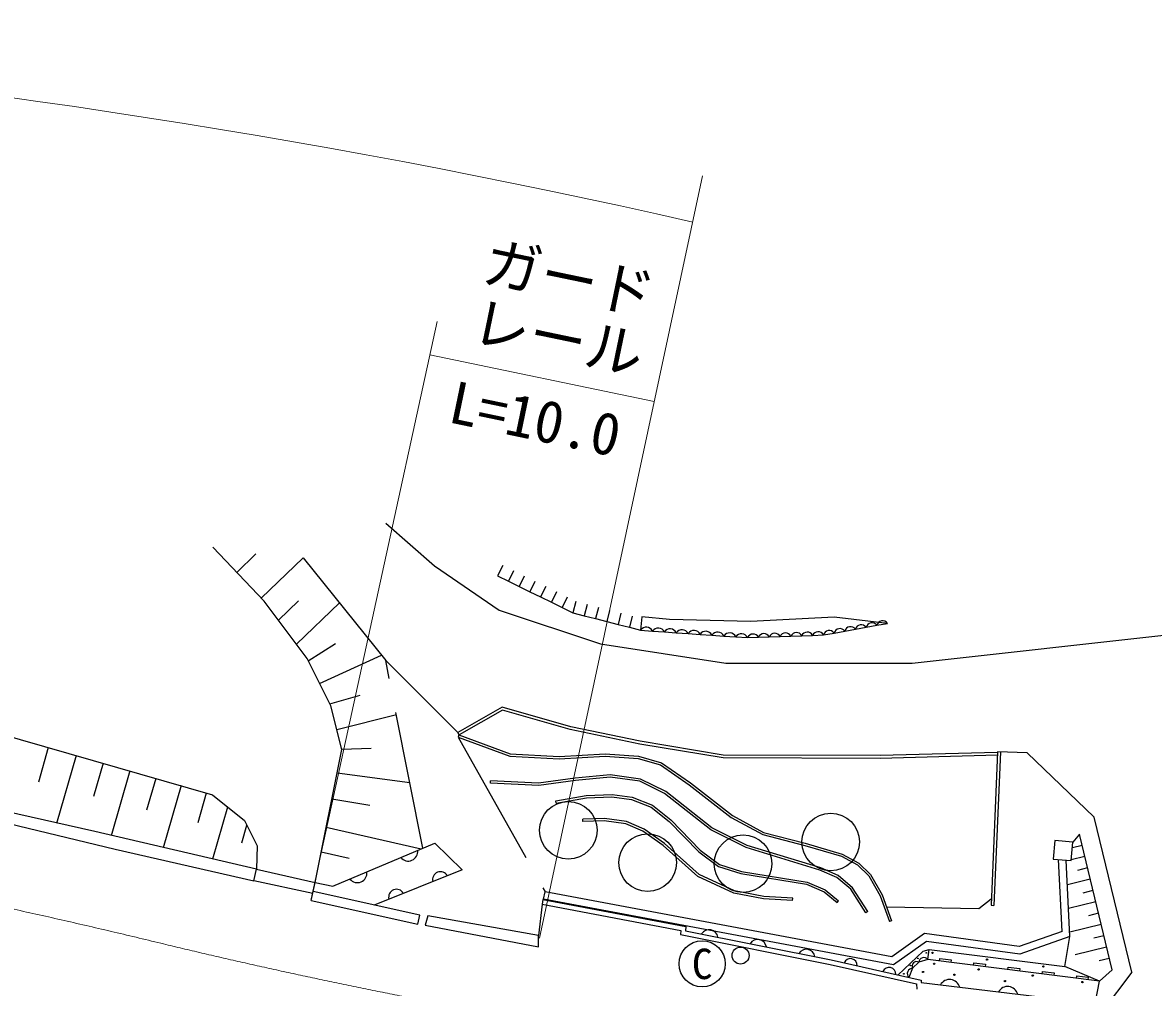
# Model space of a CAD drawing. Units: millimetres, scale not verified. Extents: x 40000 to 680000, y 20000 to 380000.
# Drawn here: x 334884 to 383952, y 299085 to 340939 of the extents above; entities that cross this region are included whole.
import ezdxf
from ezdxf.enums import TextEntityAlignment as Align

# ---------------------------------------------------------------- set-up
doc = ezdxf.new("R2010")
doc.units = ezdxf.units.MM
doc.header["$LTSCALE"] = 1000
doc.linetypes.add('CHAIN', pattern=[18.5, 12, -1.5, 3.5, -1.5])
doc.linetypes.add('DASHED', pattern=[7.5, 6, -1.5])
for name, color, linetype, lineweight in [('M-BGD', 7, 'Continuous', 25), ('M-BGD-EXST', 7, 'Continuous', 25), ('M-BMK', 2, 'CHAIN', 13), ('M-STR-HTXT', 7, 'Continuous', 13)]:
    doc.layers.add(name, color=color, linetype=linetype, lineweight=lineweight)
doc.styles.add('ＭＳ ゴシック', font='')
doc.styles.get('ＭＳ ゴシック').set_extended_font_data('MS Gothic')

msp = doc.modelspace()

# ---------------------------------------------------------------- linework, layer by layer
at = {"layer": 'M-BGD'}
for p, q in [((350644, 319227), (352750, 317366)), ((345011, 317886), (344177, 317089)), ((347063, 317720), (345239, 315977)), ((352750, 317366), (355568, 315451)), ((355717, 317383), (355497, 316934)), ((356184, 317155), (355964, 316706)), ((355497, 316934), (355964, 316706)), ((355964, 316706), (356430, 316477)), ((356650, 316926), (356430, 316477)), ((357117, 316698), (356897, 316249)), ((356430, 316477), (356897, 316249)), ((356897, 316249), (357364, 316021)), ((357583, 316470), (357364, 316021)), ((357364, 316021), (357830, 315792)), ((358050, 316241), (357830, 315792)), ((358517, 316013), (358297, 315564)), ((346862, 315855), (345985, 315017)), ((348631, 315764), (346762, 313978)), ((357830, 315792), (358297, 315564)), ((358297, 315564), (358764, 315335)), ((358888, 315820), (358764, 315335)), ((359378, 315694), (359253, 315209)), ((359868, 315567), (359743, 315083)), ((355568, 315451), (359961, 313990)), ((358764, 315335), (359253, 315209)), ((359253, 315209), (359743, 315083)), ((359743, 315083), (360233, 314957)), ((360358, 315441), (360233, 314957)), ((360848, 315315), (360723, 314831)), ((361338, 315189), (361213, 314705)), ((360233, 314957), (360723, 314831)), ((360723, 314831), (361213, 314705)), ((361213, 314705), (361703, 314579)), ((361703, 314579), (362219, 314543)), ((362219, 314543), (362735, 314507)), ((370097, 314456), (370561, 314540)), ((370561, 314540), (371025, 314624)), ((371025, 314624), (371489, 314708)), ((371489, 314708), (371953, 314792)), ((371953, 314792), (372418, 314876)), ((373479, 313156), (389083, 314886)), ((362735, 314507), (363250, 314472)), ((363250, 314472), (363766, 314436)), ((363766, 314436), (364282, 314400)), ((364282, 314400), (364798, 314364)), ((364798, 314364), (365313, 314328)), ((365313, 314328), (365829, 314292)), ((365829, 314292), (366345, 314257)), ((366345, 314257), (366815, 314273)), ((366815, 314273), (367284, 314290)), ((367284, 314290), (367754, 314306)), ((367754, 314306), (368224, 314323)), ((368224, 314323), (368693, 314340)), ((368693, 314340), (369163, 314356)), ((369163, 314356), (369633, 314373)), ((369633, 314373), (370097, 314456)), ((347281, 313250), (348456, 314004)), ((359961, 313990), (365392, 313149)), ((347770, 312273), (350455, 313490)), ((365392, 313149), (373479, 313156)), ((348217, 311379), (349536, 311768)), ((355693, 311236), (353766, 310141)), ((355709, 311106), (353825, 310036)), ((358676, 310386), (355693, 311236)), ((358647, 310269), (355709, 311106)), ((348516, 310266), (351105, 310917)), ((353825, 310036), (353766, 310141)), ((361662, 309642), (358647, 310269)), ((361684, 309760), (358676, 310386)), ((353819, 310038), (353784, 309944)), ((353784, 309944), (356024, 309111)), ((353819, 310038), (356044, 309210)), ((365277, 309040), (361662, 309642)), ((365287, 309160), (361684, 309760)), ((335999, 309488), (335567, 307984)), ((337202, 309143), (336358, 306200)), ((350011, 309454), (348732, 309411)), ((356044, 309210), (358166, 309102)), ((358166, 309102), (360168, 309211)), ((360168, 309211), (361613, 309118)), ((372094, 309138), (365287, 309160)), ((377192, 309273), (372094, 309138)), ((377187, 309153), (372096, 309018)), ((377194, 309308), (376907, 302645)), ((377314, 309304), (377027, 302640)), ((378472, 309266), (377194, 309308)), ((381387, 306470), (378472, 309266)), ((338379, 308806), (337966, 307366)), ((356024, 309111), (358166, 309002)), ((358166, 309002), (360168, 309111)), ((360168, 309111), (361596, 309019)), ((361596, 309019), (362562, 308740)), ((361613, 309118), (362605, 308831)), ((362562, 308740), (363809, 307873)), ((362605, 308831), (363868, 307953)), ((372096, 309018), (365277, 309040)), ((339531, 308475), (338723, 305658)), ((348533, 308395), (351688, 307977)), ((358859, 308154), (357274, 307948)), ((360383, 308311), (358859, 308154)), ((360381, 308210), (358871, 308054)), ((361666, 308024), (360381, 308210)), ((361696, 308121), (360383, 308311)), ((340658, 308152), (340263, 306774)), ((341761, 307836), (340987, 305139)), ((355182, 307948), (355186, 308048)), ((357278, 307848), (355182, 307948)), ((357274, 307948), (355186, 308048)), ((358871, 308054), (357278, 307848)), ((362738, 307492), (361666, 308024)), ((362792, 307577), (361696, 308121)), ((363809, 307873), (365629, 306456)), ((363868, 307953), (365684, 306540)), ((342498, 306239), (342865, 307520)), ((348307, 307263), (349947, 306987)), ((358020, 307178), (359342, 307408)), ((358037, 307079), (358020, 307178)), ((358037, 307079), (359353, 307308)), ((359342, 307408), (360464, 307456)), ((359353, 307308), (360459, 307356)), ((360459, 307356), (361306, 307239)), ((360464, 307456), (361332, 307336)), ((361306, 307239), (362161, 306904)), ((361332, 307336), (362211, 306991)), ((364745, 305920), (362738, 307492)), ((364798, 306005), (362792, 307577)), ((343135, 304656), (343783, 306914)), ((362161, 306904), (362945, 306281)), ((362211, 306991), (363013, 306355)), ((360131, 306412), (359189, 306384)), ((359192, 306284), (359189, 306384)), ((360126, 306311), (359192, 306284)), ((361062, 306182), (360126, 306311)), ((361089, 306279), (360131, 306412)), ((361850, 305954), (361089, 306279)), ((362945, 306281), (364224, 304961)), ((363013, 306355), (364290, 305037)), ((365629, 306456), (367003, 305717)), ((365684, 306540), (367039, 305811)), ((383013, 299750), (381387, 306470)), ((344394, 305354), (344613, 306119)), ((348061, 306032), (352176, 305092)), ((361801, 305866), (361062, 306182)), ((362678, 305246), (361801, 305866)), ((362740, 305325), (361850, 305954)), ((366281, 305152), (364745, 305920)), ((366319, 305245), (364798, 306005)), ((367003, 305717), (368821, 305238)), ((367039, 305811), (368848, 305334)), ((380743, 305738), (380458, 305381)), ((382158, 299844), (380743, 305738)), ((364191, 303898), (362678, 305246)), ((364247, 303982), (362740, 305325)), ((369518, 304265), (366319, 305245)), ((368821, 305238), (370414, 304771)), ((368848, 305334), (370452, 304864)), ((379671, 305451), (379601, 304654)), ((380458, 305381), (379671, 305451)), ((380387, 304584), (380458, 305381)), ((380861, 305247), (380437, 305145)), ((349047, 304673), (347844, 304944)), ((364224, 304961), (365077, 304325)), ((364290, 305037), (365123, 304415)), ((369483, 304171), (366281, 305152)), ((370414, 304771), (371109, 304397)), ((370452, 304864), (371168, 304478)), ((380979, 304756), (380390, 304614)), ((365077, 304325), (366056, 304021)), ((365123, 304415), (366079, 304119)), ((370268, 303933), (369518, 304265)), ((371109, 304397), (371600, 303919)), ((371168, 304478), (371680, 303981)), ((379601, 304654), (380387, 304584)), ((379992, 301515), (379839, 304633)), ((380334, 301286), (380171, 304603)), ((381097, 304265), (380659, 304159)), ((365746, 303172), (364191, 303898)), ((365777, 303268), (364247, 303982)), ((366056, 304021), (368899, 303560)), ((366079, 304119), (368927, 303656)), ((370215, 303847), (369483, 304171)), ((370824, 303343), (370215, 303847)), ((370900, 303410), (370268, 303933)), ((371600, 303919), (372096, 303055)), ((371680, 303981), (372187, 303098)), ((381215, 303773), (380223, 303535)), ((347409, 302850), (347582, 303632)), ((367042, 303033), (365777, 303268)), ((368899, 303560), (369663, 303232)), ((368927, 303656), (369716, 303318)), ((369716, 303318), (370289, 302846)), ((371470, 302324), (370824, 303343)), ((371554, 302378), (370900, 303410)), ((381332, 303282), (380895, 303177)), ((347409, 302850), (352028, 301829)), ((352114, 302219), (347496, 303240)), ((357460, 302893), (357423, 302696)), ((357460, 302893), (363668, 301721)), ((357494, 302906), (357555, 303230)), ((372676, 300059), (357494, 302906)), ((372600, 300409), (357555, 303230)), ((367030, 302933), (365746, 303172)), ((368299, 302856), (367030, 302933)), ((368305, 302956), (367042, 303033)), ((368299, 302856), (368305, 302956)), ((369663, 303232), (370225, 302768)), ((370225, 302768), (370289, 302846)), ((372096, 303055), (372501, 301939)), ((372187, 303098), (372595, 301973)), ((376378, 302511), (376919, 302932)), ((381450, 302791), (380274, 302509)), ((357423, 302696), (363448, 301559)), ((371554, 302378), (371470, 302324)), ((372377, 302574), (376378, 302511)), ((376907, 302645), (377027, 302640)), ((381568, 302300), (381131, 302195)), ((352028, 301829), (352114, 302219)), ((372595, 301973), (372501, 301939)), ((381686, 301809), (380324, 301482)), ((363448, 301559), (363429, 301385)), ((363429, 301385), (369928, 300077)), ((363668, 301721), (363648, 301545)), ((363648, 301545), (369970, 300273)), ((374026, 301418), (372600, 300409)), ((378126, 300857), (374026, 301418)), ((379992, 301515), (378126, 300857)), ((380334, 301286), (378161, 300519)), ((380114, 299987), (380334, 301286)), ((381804, 301318), (381367, 301213)), ((374111, 301074), (372676, 300059)), ((378161, 300519), (374111, 301074)), ((381922, 300827), (380561, 300500)), ((372869, 299620), (373956, 300653)), ((373956, 300653), (374220, 300730)), ((374168, 300292), (374220, 300730)), ((374220, 300730), (380114, 299987)), ((382040, 300336), (381603, 300231)), ((369928, 300077), (373676, 299234)), ((369970, 300273), (373869, 299395)), ((373506, 299915), (373339, 299515)), ((373506, 299915), (373339, 299515)), ((373769, 300175), (373506, 299915)), ((373769, 300175), (373506, 299915)), ((374168, 300292), (373769, 300175)), ((374168, 300292), (373769, 300175)), ((381611, 299350), (374168, 300292)), ((381611, 299350), (380114, 299987)), ((382158, 299844), (381611, 299350)), ((373869, 299395), (373874, 299292)), ((381426, 298385), (381611, 299350)), ((383013, 299750), (381735, 298045)), ((373676, 299234), (373685, 299012)), ((373874, 299292), (381426, 298385))]:
    msp.add_line(p, q, dxfattribs=at)
at = {"layer": 'M-BGD', "linetype": 'DASHED'}
for p, q in [((352253, 305125), (350640, 313259)), ((353784, 309944), (357555, 303230)), ((345034, 304211), (347582, 303632)), ((347479, 303162), (344919, 303703)), ((357423, 302696), (357268, 301335)), ((352474, 302189), (352356, 301790)), ((352356, 301790), (357268, 300850)), ((357268, 301335), (352474, 302189)), ((357268, 300850), (357268, 301335))]:
    msp.add_line(p, q, dxfattribs=at)
at = {"layer": 'M-BGD'}
for points in [[(347582, 303632), (348734, 309405), (348253, 311306), (347230, 313353), (345370, 315839), (343135, 318179)], [(277232, 316622), (277673, 316058), (303636, 314174), (321739, 312974), (327478, 311931), (343129, 307444), (344512, 306322), (345059, 305227), (345034, 304211)], [(265675, 313118), (283170, 312625), (291863, 312127), (300674, 311287), (307398, 310582), (314989, 309606), (321224, 308712), (330496, 307112), (338901, 305079), (344919, 303703), (345034, 304211), (338014, 305854), (332479, 307089), (329231, 307707), (322734, 308873), (316238, 309880), (306859, 311092), (298189, 312007), (286706, 312876), (274880, 313403), (265677, 313678)], [(347582, 303632), (348351, 303470), (352765, 305342), (353951, 304183), (350142, 302655)], [(374665, 300229), (374679, 300342), (375175, 300279), (375161, 300166)], [(376153, 300040), (376167, 300154), (376664, 300091), (376649, 299978)], [(377642, 299852), (377656, 299965), (378152, 299903), (378138, 299789)], [(379130, 299664), (379145, 299777), (379641, 299714), (379627, 299601)], [(380619, 299475), (380633, 299589), (381129, 299526), (381115, 299412)]]:
    msp.add_lwpolyline(points, dxfattribs=at)
at = {"layer": 'M-BGD', "linetype": 'DASHED'}
for points in [[(347063, 317720), (350640, 313259), (353766, 310141)], [(372418, 314876), (370097, 315146), (366480, 314953), (362960, 315050), (361761, 315156), (361703, 314579)]]:
    msp.add_lwpolyline(points, dxfattribs=at)
at = {"layer": 'M-BGD'}
for centre, radius in [((358561, 305899), 1249), ((369950, 305392), 1249), ((362004, 304496), 1249), ((366146, 304449), 1249), ((373735, 300342), 14.1), ((374096, 300582), 14.1), ((374367, 300580), 28.3), ((376734, 300289), 28.3), ((373410, 300037), 14.1), ((374439, 300111), 28.3), ((376369, 299865), 28.3), ((379180, 299991), 28.3), ((373122, 299675), 14.1), ((373960, 299752), 28.3), ((375319, 299634), 28.3), ((377509, 299359), 28.3), ((378716, 299595), 28.3), ((380874, 299313), 28.3)]:
    msp.add_circle(centre, radius, dxfattribs=at)
for centre, radius, start, end in [((361951, 314414), 298, 25.7772, 146.279), ((362467, 314378), 298, 25.7734, 146.2805), ((362982, 314342), 298, 25.7772, 146.279), ((363498, 314306), 298, 25.7734, 146.2805), ((364014, 314270), 298, 25.7772, 146.279), ((364530, 314235), 298, 25.7745, 146.2794), ((369884, 314306), 260, 35.3188, 165.1492), ((370349, 314390), 260, 35.3184, 165.1519), ((370813, 314474), 260, 35.3184, 165.1519), ((371277, 314557), 260, 35.3219, 165.1486), ((371741, 314641), 260, 35.3193, 165.1483), ((372205, 314725), 260, 35.3184, 165.1519), ((365045, 314199), 298, 25.7763, 146.2797), ((365561, 314163), 298, 25.7745, 146.2794), ((366077, 314127), 298, 25.7761, 146.28), ((366584, 314156), 259, 26.9191, 157.1218), ((367053, 314172), 259, 26.9185, 157.1248), ((367523, 314189), 259, 26.9185, 157.1248), ((367993, 314206), 259, 26.921, 157.1225), ((368462, 314222), 259, 26.9191, 157.1218), ((368932, 314239), 259, 26.9185, 157.1248), ((369402, 314255), 259, 26.9185, 157.1248), ((351616, 304981), 416, 219.1707, 6.7813), ((349409, 304045), 416, 219.1707, 6.7813), ((353015, 303759), 345, 29.3343, 194.3678), ((351111, 302995), 345, 29.3362, 194.3681), ((364676, 301204), 382, 8.8082, 148.4464), ((366783, 300780), 382, 8.8089, 148.4442), ((368890, 300356), 382, 8.8085, 148.4461), ((370803, 300044), 291, 355.3491, 159.2833), ((373991, 300156), 223, 37.3764, 175.2223), ((372488, 299665), 291, 355.3491, 159.2833), ((373509, 299679), 236, 90.6464, 224.0183), ((373671, 300011), 191, 59.1212, 210.1099), ((375112, 298972), 455, 15.0274, 151.2745), ((377630, 298670), 455, 15.0259, 151.2748)]:
    msp.add_arc(centre, radius, start, end, dxfattribs=at)
at = {"layer": 'M-BGD-EXST'}
for centre, radius in [((364373, 300105), 1000), ((366039, 300464), 369)]:
    msp.add_circle(centre, radius, dxfattribs=at)
at = {"layer": 'M-BMK'}
for centre, radius, start, end in [((270082, 9627), 299850, 76.34129, 89.95503), ((399223, 542022), 247984, 256.39424, 262.72756)]:
    msp.add_arc(centre, radius, start, end, dxfattribs=at)
at = {"layer": 'M-STR-HTXT'}
for p, q in [((357307, 301218), (364392, 334294)), ((352874, 327972), (347399, 302933)), ((352559, 326529), (362295, 324504))]:
    msp.add_line(p, q, dxfattribs=at)
msp.add_arc((286955, -6149), 347088, 77.18125, 94.13791, dxfattribs=at)

# ---------------------------------------------------------------- texts
at = {"layer": 'M-BGD-EXST', "style": 'ＭＳ ゴシック'}
msp.add_text('C', height=1320, dxfattribs=at).set_placement((364373, 300105), align=Align.MIDDLE_CENTER)
at = {"layer": 'M-STR-HTXT', "style": 'ＭＳ ゴシック'}
for s, p in [('ガード', (358612, 329854)), ('レール', (358119, 327265)), ('L=10.0', (357133, 323752))]:
    msp.add_text(s, height=1833, rotation=348.249, dxfattribs=at).set_placement(p, align=Align.MIDDLE_CENTER)

doc.saveas('drawing.dxf')
